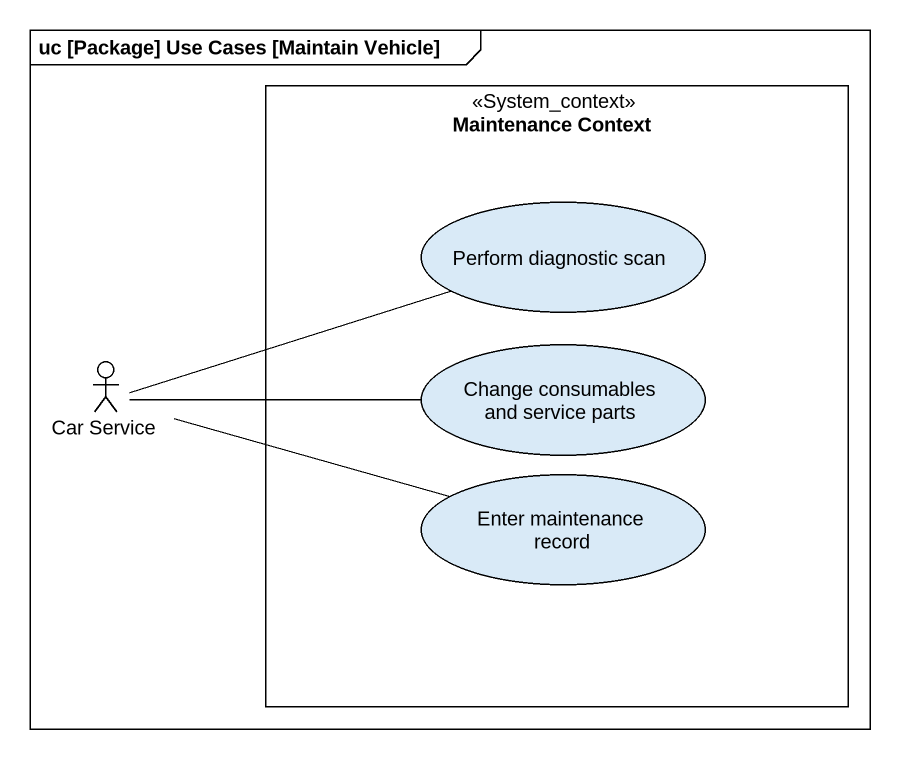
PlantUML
@startuml
mainframe uc [Package] Use Cases [Maintain Vehicle]
rectangle "Maintenance Context" as Maintenance_Context <<System_context>> {
  usecase "Perform diagnostic scan" as Perform_diagnostic_scan
  usecase "Change consumables and service parts" as Change_consumables_and
  usecase "Enter maintenance record" as Enter_maintenance_record
}
actor "Car Service" as Car_Service
Car_Service -right- Perform_diagnostic_scan
Car_Service -right- Change_consumables_and
Car_Service -right- Enter_maintenance_record
@enduml
